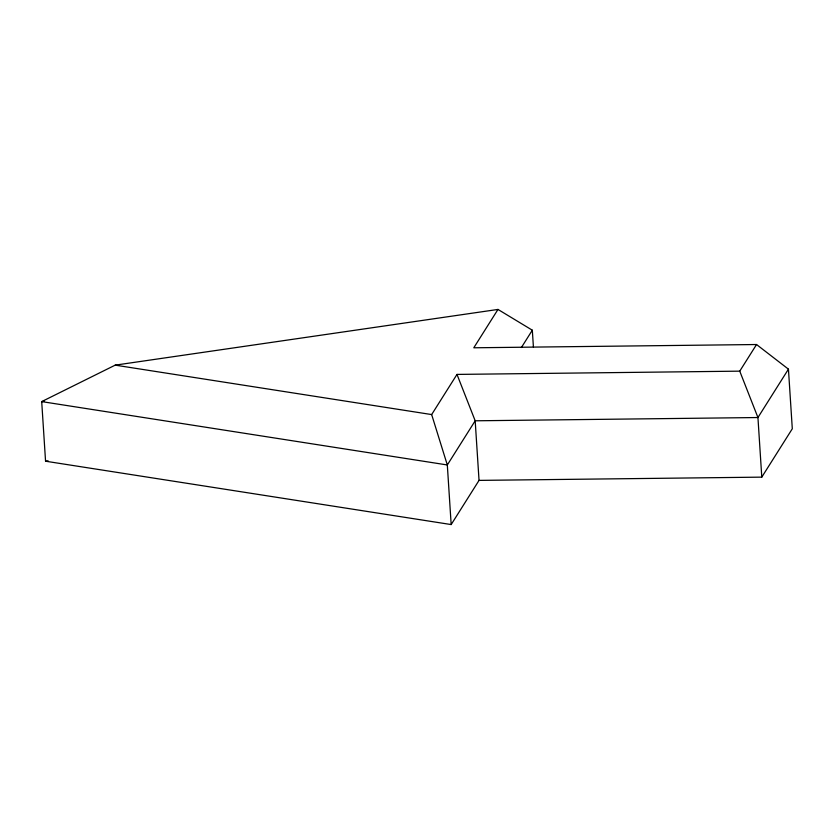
<?xml version="1.0" encoding="UTF-8"?>
<svg xmlns="http://www.w3.org/2000/svg" width="834" height="834" viewBox="0 0 834 834"><rect width="100%" height="100%" fill="white"/><g stroke="black" fill="none" stroke-linecap="round" stroke-linejoin="round"><path stroke-width="1.25" d="M451.173 524.565L447.316 464.965L431.658 414.571L456.99 374.414L739.748 371.151L756.542 344.525L788.443 369.16L792.3 428.77L761.786 477.131L479.039 480.394L451.173 524.565L45.557 461.212L41.7 401.602L115.186 365.146L497.981 309.435L532.321 330.201L533.416 347.048M497.981 309.435L473.785 347.788L756.542 344.525M521.396 347.517L532.321 330.201M788.443 369.16L757.939 417.532L761.786 477.131M44.275 401.237L41.7 401.602L447.316 464.965L475.182 420.795L456.99 374.414M45.557 461.212L48.132 460.837M115.186 365.146L431.658 414.571M739.748 371.151L757.939 417.532L475.182 420.795L479.039 480.394"/></g></svg>
